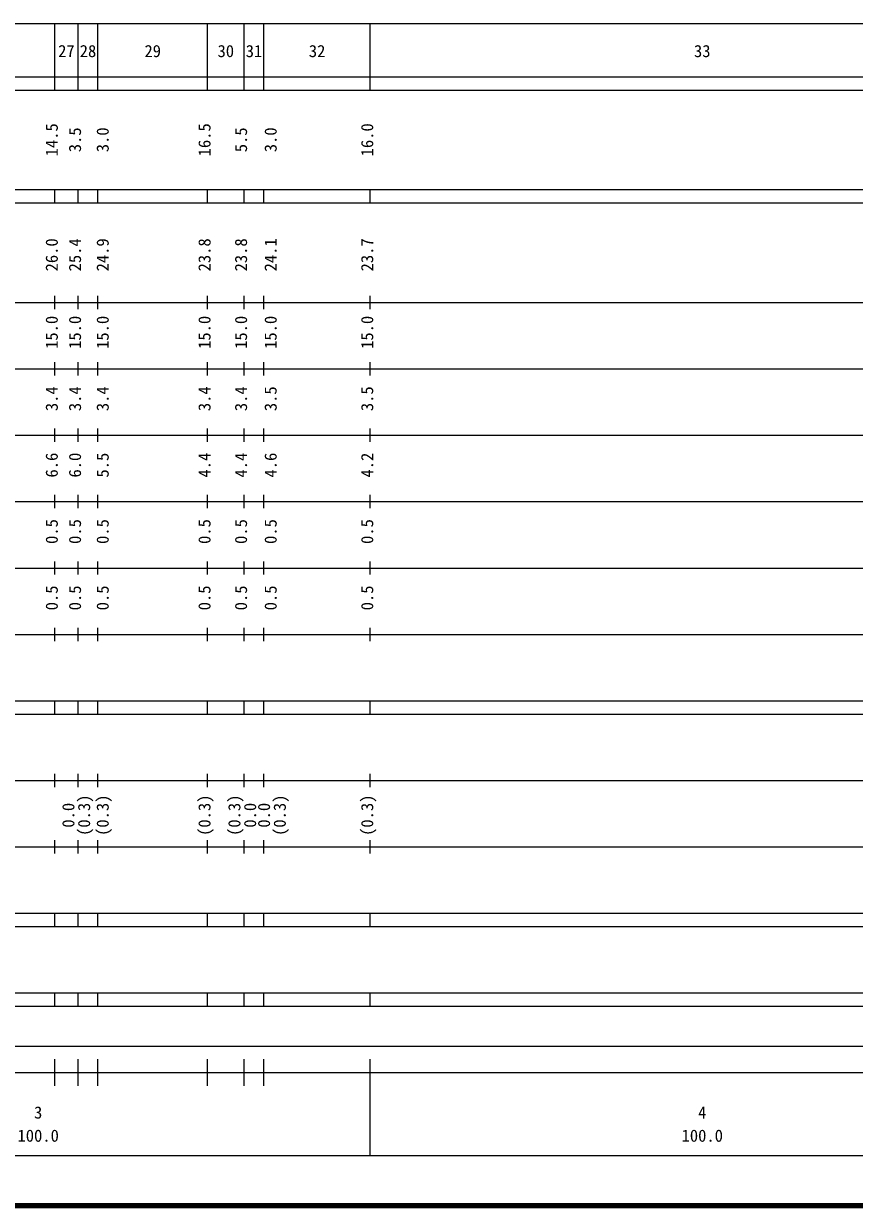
# Model space of a CAD drawing. Units: millimetres on the paper, enlarged 1000 times. Extents: x 40000 to 680000, y 20000 to 380000.
# Drawn here: x 315810 to 440904, y 20000 to 198000 of the extents above; entities that cross this region are included whole.
import ezdxf
from ezdxf.enums import TextEntityAlignment as Align

# ---------------------------------------------------------------- set-up
doc = ezdxf.new("R2010")
doc.units = ezdxf.units.MM
doc.header["$LTSCALE"] = 1000
doc.layers.add('M-TTL', color=2, linetype='Continuous', lineweight=140)
doc.layers.add('M-TTL-BAND', color=7, linetype='Continuous', lineweight=25)
doc.styles.add('ＭＳ ゴシック', font='')
doc.styles.get('ＭＳ ゴシック').set_extended_font_data('MS Gothic')

msp = doc.modelspace()

# ---------------------------------------------------------------- linework, layer by layer
at = {"layer": 'M-TTL'}
msp.add_line((40000, 20000), (680000, 20000), dxfattribs=at)
at = {"layer": 'M-TTL-BAND'}
for p, q in [((68000, 198000), (579000, 198000)), ((320500, 188000), (320500, 198000)), ((324000, 188000), (324000, 198000)), ((327000, 188000), (327000, 198000)), ((343500, 188000), (343500, 198000)), ((349000, 188000), (349000, 198000)), ((352000, 188000), (352000, 198000)), ((368000, 188000), (368000, 198000)), ((40000, 190000), (579000, 190000)), ((40000, 188000), (579000, 188000)), ((40000, 173000), (579000, 173000)), ((320500, 171000), (320500, 173000)), ((324000, 171000), (324000, 173000)), ((327000, 171000), (327000, 173000)), ((343500, 171000), (343500, 173000)), ((349000, 171000), (349000, 173000)), ((352000, 171000), (352000, 173000)), ((368000, 171000), (368000, 173000)), ((40000, 171000), (579000, 171000)), ((320500, 155000), (320500, 157000)), ((324000, 155000), (324000, 157000)), ((327000, 155000), (327000, 157000)), ((343500, 155000), (343500, 157000)), ((349000, 155000), (349000, 157000)), ((352000, 155000), (352000, 157000)), ((368000, 155000), (368000, 157000)), ((40000, 156000), (579000, 156000)), ((46000, 146000), (579000, 146000)), ((320500, 145000), (320500, 147000)), ((324000, 145000), (324000, 147000)), ((327000, 145000), (327000, 147000)), ((343500, 145000), (343500, 147000)), ((349000, 145000), (349000, 147000)), ((352000, 145000), (352000, 147000)), ((368000, 145000), (368000, 147000)), ((52000, 136000), (579000, 136000)), ((320500, 135000), (320500, 137000)), ((324000, 135000), (324000, 137000)), ((327000, 135000), (327000, 137000)), ((343500, 135000), (343500, 137000)), ((349000, 135000), (349000, 137000)), ((352000, 135000), (352000, 137000)), ((368000, 135000), (368000, 137000)), ((320500, 125000), (320500, 127000)), ((324000, 125000), (324000, 127000)), ((327000, 125000), (327000, 127000)), ((343500, 125000), (343500, 127000)), ((349000, 125000), (349000, 127000)), ((352000, 125000), (352000, 127000)), ((368000, 125000), (368000, 127000)), ((46000, 126000), (579000, 126000)), ((52000, 116000), (579000, 116000)), ((320500, 115000), (320500, 117000)), ((324000, 115000), (324000, 117000)), ((327000, 115000), (327000, 117000)), ((343500, 115000), (343500, 117000)), ((349000, 115000), (349000, 117000)), ((352000, 115000), (352000, 117000)), ((368000, 115000), (368000, 117000)), ((320500, 105000), (320500, 107000)), ((324000, 105000), (324000, 107000)), ((327000, 105000), (327000, 107000)), ((343500, 105000), (343500, 107000)), ((349000, 105000), (349000, 107000)), ((352000, 105000), (352000, 107000)), ((368000, 105000), (368000, 107000)), ((46000, 106000), (579000, 106000)), ((40000, 96000), (579000, 96000)), ((320500, 94000), (320500, 96000)), ((324000, 94000), (324000, 96000)), ((327000, 94000), (327000, 96000)), ((343500, 94000), (343500, 96000)), ((349000, 94000), (349000, 96000)), ((352000, 94000), (352000, 96000)), ((368000, 94000), (368000, 96000)), ((40000, 94000), (579000, 94000)), ((49000, 84000), (579000, 84000)), ((320500, 83000), (320500, 85000)), ((324000, 83000), (324000, 85000)), ((327000, 83000), (327000, 85000)), ((343500, 83000), (343500, 85000)), ((349000, 83000), (349000, 85000)), ((352000, 83000), (352000, 85000)), ((368000, 83000), (368000, 85000)), ((320500, 73000), (320500, 75000)), ((324000, 73000), (324000, 75000)), ((327000, 73000), (327000, 75000)), ((343500, 73000), (343500, 75000)), ((349000, 73000), (349000, 75000)), ((352000, 73000), (352000, 75000)), ((368000, 73000), (368000, 75000)), ((40000, 74000), (579000, 74000)), ((40000, 64000), (579000, 64000)), ((320500, 62000), (320500, 64000)), ((324000, 62000), (324000, 64000)), ((327000, 62000), (327000, 64000)), ((343500, 62000), (343500, 64000)), ((349000, 62000), (349000, 64000)), ((352000, 62000), (352000, 64000)), ((368000, 62000), (368000, 64000)), ((40000, 62000), (579000, 62000)), ((40000, 52000), (579000, 52000)), ((320500, 50000), (320500, 52000)), ((324000, 50000), (324000, 52000)), ((327000, 50000), (327000, 52000)), ((343500, 50000), (343500, 52000)), ((349000, 50000), (349000, 52000)), ((352000, 50000), (352000, 52000)), ((368000, 50000), (368000, 52000)), ((40000, 50000), (579000, 50000)), ((71000, 44000), (565000, 44000)), ((320500, 38000), (320500, 42000)), ((324000, 38000), (324000, 42000)), ((327000, 38000), (327000, 42000)), ((343500, 38000), (343500, 42000)), ((349000, 38000), (349000, 42000)), ((352000, 38000), (352000, 42000)), ((368000, 27500), (368000, 42000)), ((40000, 40000), (579000, 40000)), ((68000, 27500), (579000, 27500))]:
    msp.add_line(p, q, dxfattribs=at)

# ---------------------------------------------------------------- texts
at = {"layer": 'M-TTL-BAND', "style": 'ＭＳ ゴシック'}
for s, p in [('27', (322250, 192405)), ('28', (325500, 192405)), ('29', (335250, 192405)), ('30', (346250, 192405)), ('31', (350500, 192405)), ('32', (360000, 192405)), ('33', (418000, 192405)), ('3', (318000, 32523)), ('4', (418000, 32523)), ('100.0', (318000, 29033)), ('100.0', (418000, 29033))]:
    msp.add_text(s, height=1833, dxfattribs=at).set_placement(p, align=Align.BOTTOM_CENTER)
for s, p in [('14.5', (321500, 180500)), ('3.5', (325000, 180500)), ('3.0', (329169, 180500)), ('16.5', (344500, 180500)), ('5.5', (350000, 180500)), ('3.0', (354462, 180500)), ('16.0', (369000, 180500)), ('25.4', (325000, 163174)), ('23.8', (344500, 163174)), ('23.8', (350000, 163174)), ('24.1', (354462, 163174)), ('26.0', (321500, 163174)), ('24.9', (329169, 163174)), ('23.7', (369000, 163174)), ('15.0', (321500, 151500)), ('15.0', (325000, 151500)), ('15.0', (329169, 151500)), ('15.0', (344500, 151500)), ('15.0', (350000, 151500)), ('15.0', (354462, 151500)), ('15.0', (369000, 151500)), ('3.4', (321500, 141500)), ('3.4', (325000, 141500)), ('3.4', (329169, 141500)), ('3.4', (344500, 141500)), ('3.4', (350000, 141500)), ('3.5', (354462, 141500)), ('3.5', (369000, 141500)), ('6.6', (321500, 131500)), ('6.0', (325000, 131500)), ('5.5', (329169, 131500)), ('4.4', (344500, 131500)), ('4.4', (350000, 131500)), ('4.6', (354462, 131500)), ('4.2', (369000, 131500)), ('0.5', (321500, 121500)), ('0.5', (325000, 121500)), ('0.5', (329169, 121500)), ('0.5', (344500, 121500)), ('0.5', (350000, 121500)), ('0.5', (354462, 121500)), ('0.5', (369000, 121500)), ('0.5', (321500, 111500)), ('0.5', (325000, 111500)), ('0.5', (329169, 111500)), ('0.5', (344500, 111500)), ('0.5', (350000, 111500)), ('0.5', (354462, 111500)), ('0.5', (369000, 111500)), ('0.0', (324000, 78764)), ('(0.3)', (326370, 78764)), ('(0.3)', (329169, 78764)), ('(0.3)', (344500, 78764)), ('(0.3)', (349000, 78764)), ('0.0', (351370, 78764)), ('0.0', (353462, 78764)), ('(0.3)', (355832, 78764)), ('(0.3)', (369000, 78764))]:
    msp.add_text(s, height=1833, rotation=90, dxfattribs=at).set_placement(p, align=Align.BOTTOM_CENTER)

doc.saveas('drawing.dxf')
